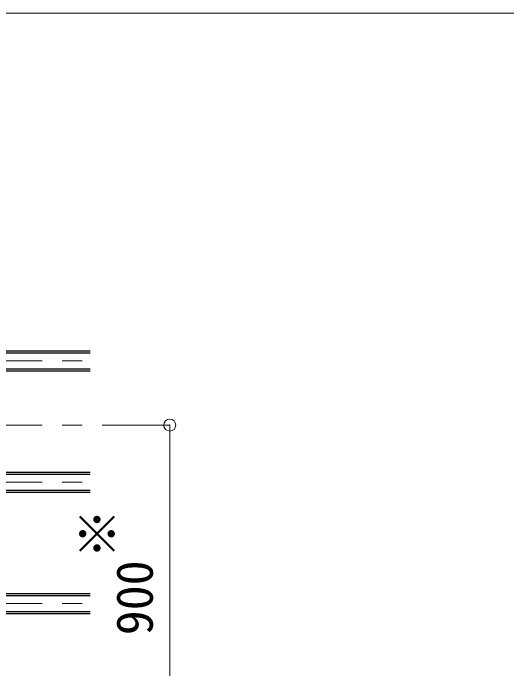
# Model space of a CAD drawing. Units: millimetres at full size, sheet at 1:50; details may follow other scales. Extents: x -9750 to 9750, y -6984 to 6875.
# Drawn here: x -6098 to -4864, y -3311 to -1672 of the extents above; entities that cross this region are included whole.
import ezdxf
from ezdxf.enums import TextEntityAlignment as Align

# ---------------------------------------------------------------- set-up
doc = ezdxf.new("R2010")
doc.units = ezdxf.units.MM
doc.header["$LTSCALE"] = 50
doc.header["$PDMODE"] = 32
doc.header["$PDSIZE"] = 30
doc.linetypes.add('CHAIN1', pattern=[8, 5, -1, 1, -1])
for name, color, linetype, lineweight in [('8-0_中心線', 4, 'CHAIN1', 9), ('8-3_太線２', 2, 'Continuous', 25), ('8-5_寸法', 4, 'Continuous', 18), ('F-3_太線２', 7, 'Continuous', 18)]:
    doc.layers.add(name, color=color, linetype=linetype, lineweight=lineweight)
doc.styles.add('ＭＳ ゴシック', font='')
doc.styles.get('ＭＳ ゴシック').set_extended_font_data('MS Gothic')

msp = doc.modelspace()

# ---------------------------------------------------------------- linework, layer by layer
at = {"layer": '8-0_中心線'}
for p, q in [((-8275.31, -2540.93), (-5905.3, -2540.93)), ((-8275.31, -2701.43), (-5706.41, -2701.43)), ((-8275.31, -2843.93), (-5905.3, -2843.93)), ((-8275.31, -3146.93), (-5905.3, -3146.93))]:
    msp.add_line(p, q, dxfattribs=at)
at = {"layer": '8-3_太線２'}
for p, q in [((-8275.31, -2515.93), (-5905.3, -2515.93)), ((-8275.31, -2520.93), (-5905.3, -2520.93)), ((-8275.31, -2560.93), (-5905.3, -2560.93)), ((-8275.31, -2565.93), (-5905.3, -2565.93)), ((-8275.31, -2818.93), (-5905.3, -2818.93)), ((-8275.31, -2823.93), (-5905.3, -2823.93)), ((-8275.31, -2863.93), (-5905.3, -2863.93)), ((-8275.31, -2868.93), (-5905.3, -2868.93)), ((-8275.31, -3121.93), (-5905.3, -3121.93)), ((-8275.31, -3126.93), (-5905.3, -3126.93)), ((-8275.31, -3166.93), (-5905.3, -3166.93)), ((-8275.31, -3171.93), (-5905.3, -3171.93))]:
    msp.add_line(p, q, dxfattribs=at)
at = {"layer": '8-5_寸法'}
msp.add_lwpolyline([(-5706.41, -4501.43), (-5706.41, -3601.43), (-5706.41, -2701.43)], dxfattribs=at)
at = {"layer": '8-5_寸法', "color": 7}
msp.add_point((-5706.41, -2701.43), dxfattribs=at)
at = {"layer": 'F-3_太線２', "color": 3}
msp.add_line((-9547.5, -1672.01), (-97, -1672.01), dxfattribs=at)

# ---------------------------------------------------------------- texts
at = {"layer": '8-5_寸法', "style": 'ＭＳ ゴシック'}
for s, p in [('※', (-5813.51, -3035.31)), ('900', (-5721.41, -3226.43))]:
    msp.add_text(s, height=91.64, rotation=90, dxfattribs=at).set_placement(p, align=Align.BOTTOM_LEFT)

doc.saveas('drawing.dxf')
